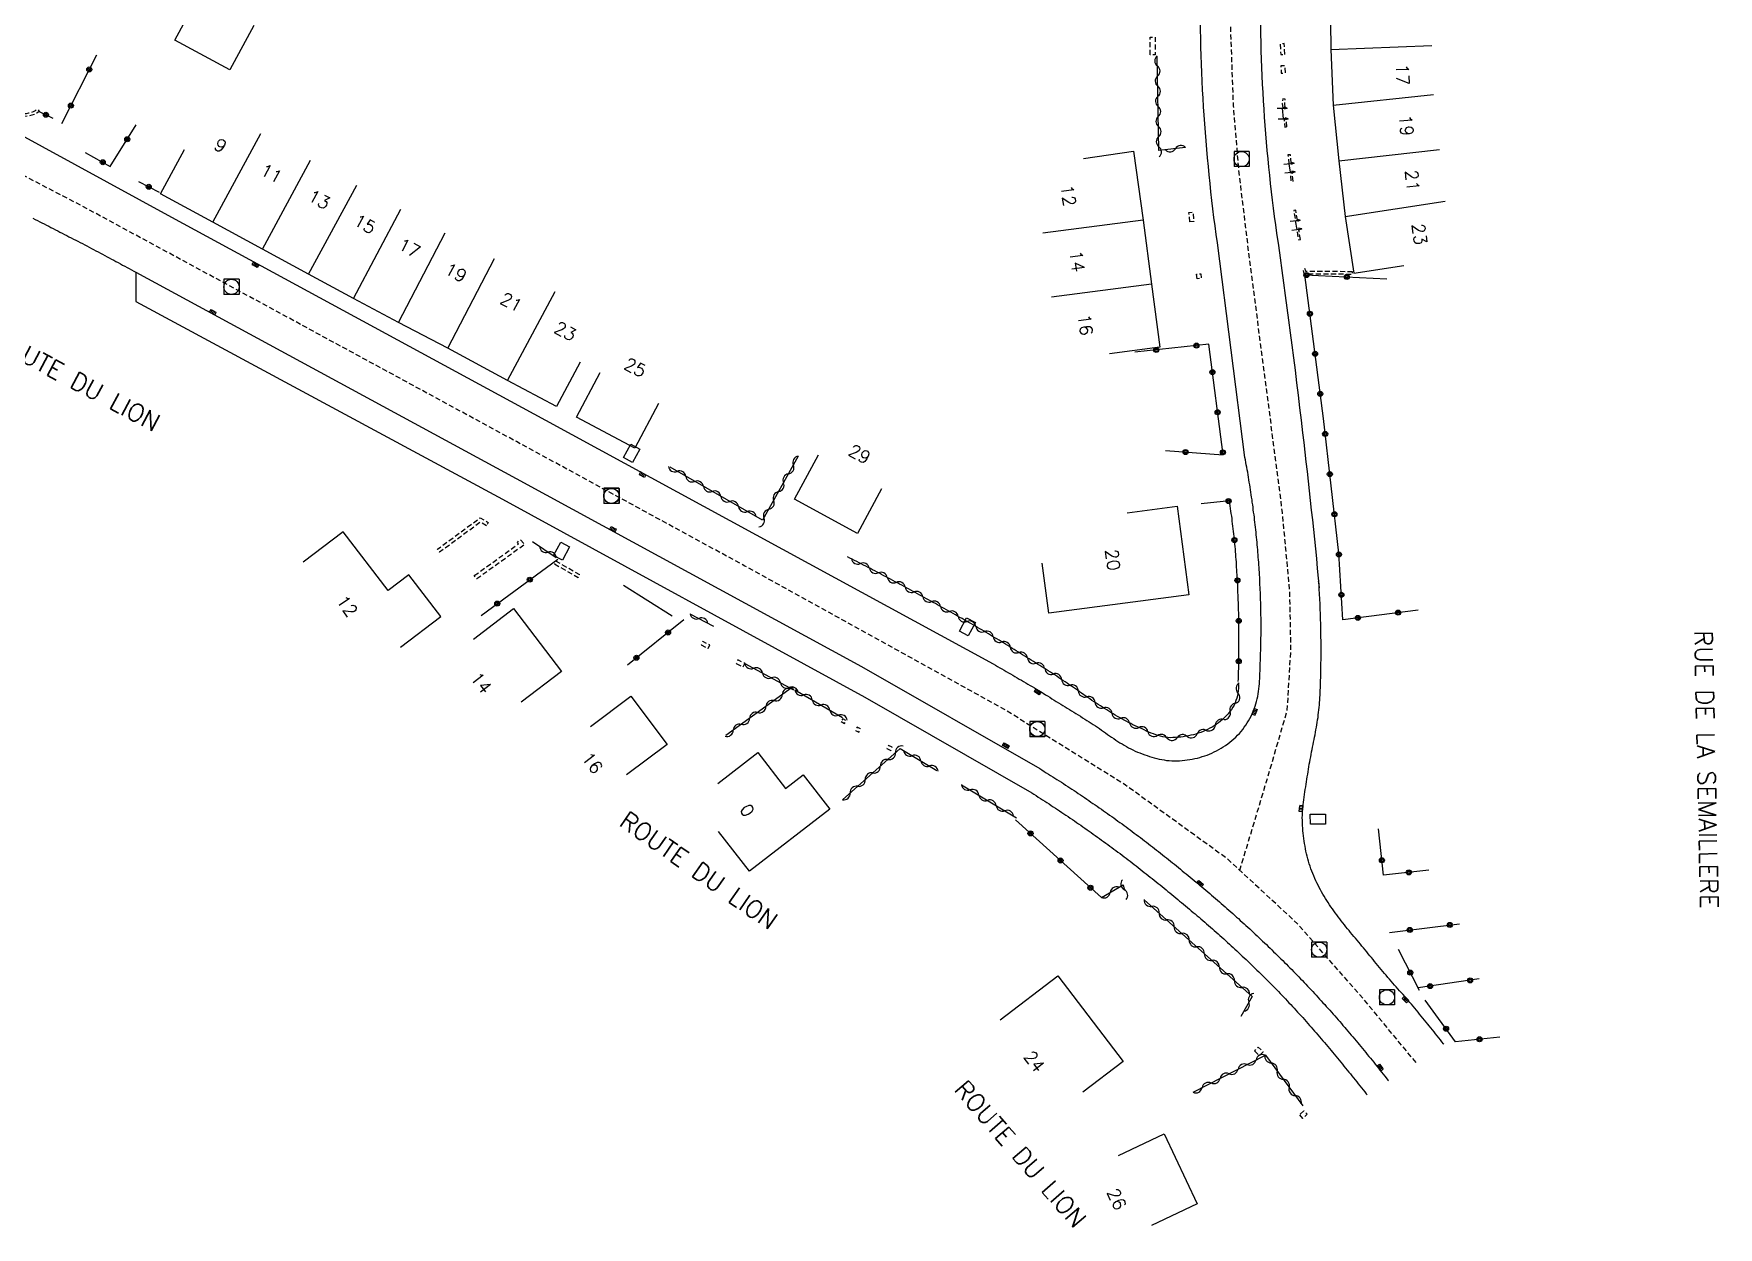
# Model space of a CAD drawing. Header units: millimetres. Extents: x 151000 to 151992, y 152687 to 153000.
# Drawn here: x 151147.3 to 151314, y 152687.5 to 152805.6 of the extents above; entities that cross this region are included whole.
import ezdxf
from ezdxf.enums import TextEntityAlignment as Align

# ---------------------------------------------------------------- set-up
doc = ezdxf.new("R2010")
doc.units = ezdxf.units.MM
doc.linetypes.add('DASHED', pattern=[0.75, 0.5, -0.25])
doc.layers.get('0').update_dxf_attribs({"linetype": 'CONTINUOUS'})
for name, color, linetype in [('W0001', 6, 'DASHED'), ('W0008', 7, 'CONTINUOUS'), ('W0100', 7, 'CONTINUOUS'), ('W0105', 7, 'CONTINUOUS'), ('W0112', 1, 'DASHED'), ('W0302', 3, 'CONTINUOUS'), ('W0310', 3, 'CONTINUOUS'), ('W0322', 7, 'CONTINUOUS'), ('W0400', 7, 'CONTINUOUS'), ('W0420', 7, 'CONTINUOUS'), ('W0989', 7, 'CONTINUOUS'), ('W0991', 7, 'CONTINUOUS'), ('W1102', 7, 'CONTINUOUS'), ('W1471', 7, 'CONTINUOUS')]:
    doc.layers.add(name, color=color, linetype=linetype)
doc.styles.get("Standard").update_dxf_attribs({"font": 'romans.shx', "width": 0.85})

# ---------------------------------------------------------------- blocks, each defined once
blk = doc.blocks.new('T400')
for p, q in [((-0.15, 0.3), (0.15, 0.3)), ((-0.15, -0.25), (-0.15, 0.3)), ((-0.15, 0.15), (0.15, 0.15)), ((-0.15, 0), (0.15, 0)), ((0.15, 0.3), (0.15, -0.25)), ((-0.15, -0.15), (0.15, -0.15)), ((-0.15, -0.25), (-0.15, -0.3)), ((-0.15, -0.3), (0.15, -0.3)), ((0.15, -0.3), (0.15, -0.25))]:
    blk.add_line(p, q)
blk = doc.blocks.new('T420')
for p, q in [((0.75, 0.75), (-0.75, 0.75)), ((-0.75, 0.75), (-0.75, -0.75)), ((0.75, 0.75), (0.75, -0.75)), ((0.75, -0.75), (-0.75, -0.75))]:
    blk.add_line(p, q)
blk.add_ellipse((0, 0), major_axis=(-0.53, 0.53), ratio=1, start_param=3.926991, end_param=10.210176)
blk = doc.blocks.new('t105o')
for p, q in [((-0.5, 0), (0.5, 0)), ((0.5, 0), (0.2, 0.1)), ((0.5, 0), (0.2, -0.1))]:
    blk.add_line(p, q)
blk = doc.blocks.new('t322o')
at = {"color": 0, "linetype": 'Continuous'}
for radius in [0.25, 0.15]:
    blk.add_circle((0, 0), radius, dxfattribs=at)
blk = doc.blocks.new('t310o')
at = {"color": 0, "linetype": 'Continuous'}
for centre, start, end in [((-0.5, 0.38), 216.8699, 323.1304), ((0.5, -0.37), 36.8699, 143.1303)]:
    blk.add_arc(centre, 0.625, start, end, dxfattribs=at)
blk = doc.blocks.new('T1471')
at = {"color": 0, "linetype": 'Continuous', "flags": 128}
blk.add_lwpolyline([(-0.75, -0.5), (-0.75, 0.5), (0.75, 0.5), (0.75, -0.5), (-0.75, -0.5)], dxfattribs=at)

msp = doc.modelspace()

# ---------------------------------------------------------------- linework, layer by layer
at = {"layer": 'W0001', "flags": 128}
for points in [[(151266.68, 152722.81), (151269.3, 152731.5), (151271.38, 152738.66), (151271.74, 152744.73), (151271.63, 152750.37), (151270.9, 152758.23), (151269.97, 152765.46), (151267.55, 152784.11), (151266.59, 152792.09), (151266.06, 152798.47), (151265.75, 152807.15), (151266.31, 152833.56), (151266.92, 152857.78), (151266.85, 152864.67), (151265.5, 152870.3), (151263.63, 152876.84)], [(151284.12, 152703.79), (151278.51, 152710.57), (151272.38, 152717.53), (151265.47, 152723.93), (151255.38, 152731.23), (151243.41, 152738.71), (151217.71, 152752.92), (151195.1, 152765.23), (151168.72, 152779.55), (151151.59, 152788.82), (151138.56, 152795.59), (151127.33, 152801.06)]]:
    msp.add_lwpolyline(points, dxfattribs=at)
at = {"layer": 'W0008', "flags": 128}
for points in [[(151128.94, 152804.92), (151160.97, 152787.45), (151197.97, 152767.34), (151242.28, 152743.24), (151242.49, 152743.11), (151242.71, 152742.99), (151242.92, 152742.86), (151243.14, 152742.74), (151243.35, 152742.61), (151243.57, 152742.49), (151243.78, 152742.36), (151243.99, 152742.24), (151244.21, 152742.11), (151244.42, 152741.99), (151244.64, 152741.86), (151244.85, 152741.74), (151245.07, 152741.61), (151245.28, 152741.49), (151245.5, 152741.36), (151245.71, 152741.24), (151245.93, 152741.11), (151246.14, 152740.99), (151246.36, 152740.86), (151246.57, 152740.73), (151246.79, 152740.59), (151247.01, 152740.46), (151247.22, 152740.33), (151247.44, 152740.19), (151247.66, 152740.06), (151247.87, 152739.93), (151248.09, 152739.79), (151248.31, 152739.66), (151248.52, 152739.52), (151248.74, 152739.39), (151248.96, 152739.26), (151249.17, 152739.12), (151249.39, 152738.99), (151249.61, 152738.85), (151249.82, 152738.72), (151250.04, 152738.59), (151250.26, 152738.45), (151250.47, 152738.32), (151250.69, 152738.18), (151250.9, 152738.05), (151251.12, 152737.91), (151251.34, 152737.78), (151251.55, 152737.64), (151251.77, 152737.51), (151251.98, 152737.38), (151252.18, 152737.24), (151252.39, 152737.11), (151252.59, 152736.97), (151252.79, 152736.83), (151253, 152736.69), (151253.2, 152736.55), (151253.4, 152736.4), (151253.6, 152736.26), (151253.8, 152736.12), (151254, 152735.98), (151254.21, 152735.84), (151254.41, 152735.7), (151254.62, 152735.57), (151254.82, 152735.44), (151255.03, 152735.31), (151255.24, 152735.18), (151255.46, 152735.06), (151255.67, 152734.94), (151255.89, 152734.82), (151256.11, 152734.72), (151256.34, 152734.61), (151256.57, 152734.51), (151256.8, 152734.42), (151257.03, 152734.33), (151257.27, 152734.24), (151257.51, 152734.16), (151257.74, 152734.08), (151257.98, 152734), (151258.22, 152733.94), (151258.46, 152733.87), (151258.7, 152733.82), (151258.95, 152733.77), (151259.19, 152733.73), (151259.44, 152733.69), (151259.69, 152733.67), (151259.94, 152733.65), (151260.2, 152733.65), (151260.45, 152733.65), (151260.71, 152733.66), (151260.97, 152733.68), (151261.23, 152733.71), (151261.48, 152733.74), (151261.73, 152733.77), (151261.98, 152733.82), (151262.23, 152733.87), (151262.48, 152733.92), (151262.72, 152733.99), (151262.97, 152734.06), (151263.21, 152734.14), (151263.44, 152734.22), (151263.68, 152734.31), (151263.91, 152734.41), (151264.15, 152734.52), (151264.38, 152734.63), (151264.6, 152734.76), (151264.83, 152734.89), (151265.05, 152735.02), (151265.27, 152735.17), (151265.49, 152735.33), (151265.69, 152735.48), (151265.9, 152735.65), (151266.09, 152735.82), (151266.28, 152735.99), (151266.46, 152736.18), (151266.64, 152736.36), (151266.8, 152736.56), (151266.97, 152736.76), (151267.12, 152736.96), (151267.27, 152737.17), (151267.41, 152737.39), (151267.55, 152737.61), (151267.68, 152737.84), (151267.8, 152738.07), (151267.91, 152738.31), (151268.02, 152738.55), (151268.11, 152738.79), (151268.2, 152739.04), (151268.27, 152739.28), (151268.34, 152739.53), (151268.4, 152739.77), (151268.45, 152740.02), (151268.5, 152740.27), (151268.54, 152740.52), (151268.57, 152740.77), (151268.6, 152741.02), (151268.62, 152741.27), (151268.64, 152741.53), (151268.66, 152741.78), (151268.67, 152742.03), (151268.68, 152742.29), (151268.69, 152742.54), (151268.7, 152742.79), (151268.7, 152743.05), (151268.71, 152743.3), (151268.72, 152743.56), (151268.73, 152743.81), (151268.73, 152744.06), (151268.74, 152744.31), (151268.75, 152744.56), (151268.76, 152744.81), (151268.76, 152745.06), (151268.77, 152745.31), (151268.77, 152745.56), (151268.77, 152745.81), (151268.78, 152746.06), (151268.78, 152746.31), (151268.78, 152746.56), (151268.78, 152746.81), (151268.78, 152747.06), (151268.78, 152747.31), (151268.78, 152747.56), (151268.78, 152747.81), (151268.77, 152748.06), (151268.77, 152748.31), (151268.76, 152748.56), (151268.76, 152748.81), (151268.75, 152749.06), (151268.75, 152749.31), (151268.74, 152749.56), (151268.73, 152749.81), (151268.72, 152750.06), (151268.72, 152750.31), (151268.71, 152750.55), (151268.7, 152750.8), (151268.68, 152751.05), (151268.67, 152751.3), (151268.66, 152751.55), (151268.65, 152751.8), (151268.63, 152752.05), (151268.62, 152752.3), (151268.6, 152752.54), (151268.59, 152752.79), (151268.57, 152753.04), (151268.55, 152753.29), (151268.53, 152753.54), (151268.51, 152753.79), (151268.49, 152754.03), (151268.47, 152754.28), (151268.45, 152754.53), (151268.43, 152754.78), (151268.41, 152755.03), (151268.39, 152755.28), (151268.36, 152755.52), (151268.34, 152755.77), (151268.31, 152756.02), (151268.29, 152756.27), (151268.26, 152756.51), (151268.23, 152756.76), (151268.2, 152757.01), (151268.18, 152757.26), (151268.15, 152757.5), (151268.12, 152757.75), (151268.09, 152758), (151268.05, 152758.25), (151268.02, 152758.49), (151267.99, 152758.74), (151267.96, 152758.99), (151267.92, 152759.24), (151267.89, 152759.48), (151267.85, 152759.73), (151267.81, 152759.98), (151267.78, 152760.22), (151267.74, 152760.47), (151267.7, 152760.72), (151267.66, 152760.96), (151267.62, 152761.21), (151267.58, 152761.46), (151267.54, 152761.7), (151267.5, 152761.95), (151267.46, 152762.2), (151267.41, 152762.44), (151267.37, 152762.69), (151267.32, 152762.94), (151267.28, 152763.18), (151267.23, 152763.43), (151267.18, 152763.67), (151264.46, 152784.9, -0.038391), (151262.78, 152811.89)], [(151268.75, 152812.12, 0.041308), (151270.32, 152785.87, -0.006313), (151272.9, 152766.11, -0.005152), (151274.54, 152750.77, -1.187953)]]:
    msp.add_lwpolyline(points, format="xyb", dxfattribs=at)
for points in [[(151147.25, 152787.33), (151147.47, 152787.22), (151147.69, 152787.11), (151147.92, 152786.99), (151148.14, 152786.88), (151148.36, 152786.77), (151148.59, 152786.65), (151148.81, 152786.54), (151149.03, 152786.43), (151149.25, 152786.31), (151149.48, 152786.2), (151149.7, 152786.08), (151149.92, 152785.97), (151150.15, 152785.86), (151150.37, 152785.74), (151150.59, 152785.63), (151150.81, 152785.51), (151151.03, 152785.4), (151151.26, 152785.28), (151151.48, 152785.17), (151151.7, 152785.05), (151151.92, 152784.93), (151152.14, 152784.82), (151152.37, 152784.7), (151152.59, 152784.59), (151152.81, 152784.47), (151153.03, 152784.35), (151153.25, 152784.24), (151153.47, 152784.12), (151153.7, 152784), (151153.92, 152783.88), (151154.14, 152783.77), (151154.36, 152783.65), (151154.58, 152783.53), (151154.8, 152783.41), (151155.02, 152783.3), (151155.24, 152783.18), (151155.46, 152783.06), (151155.68, 152782.94), (151155.9, 152782.82), (151156.12, 152782.7), (151156.34, 152782.58), (151156.56, 152782.46), (151156.78, 152782.35), (151157.01, 152782.23), (151157.23, 152782.11), (151157.44, 152781.99), (151195.07, 152761.58), (151229.23, 152742.97), (151246.89, 152732.87), (151247.1, 152732.74), (151247.31, 152732.6), (151247.53, 152732.47), (151247.74, 152732.34), (151247.95, 152732.2), (151248.17, 152732.07), (151248.38, 152731.93), (151248.59, 152731.8), (151248.8, 152731.66), (151249.02, 152731.52), (151249.23, 152731.39), (151249.44, 152731.25), (151249.65, 152731.11), (151249.86, 152730.98), (151250.07, 152730.84), (151250.28, 152730.7), (151250.49, 152730.56), (151250.7, 152730.42), (151250.91, 152730.28), (151251.12, 152730.14), (151251.32, 152730), (151251.53, 152729.86), (151251.74, 152729.72), (151251.95, 152729.57), (151252.15, 152729.43), (151252.36, 152729.29), (151252.57, 152729.15), (151252.77, 152729), (151252.98, 152728.86), (151253.19, 152728.71), (151253.39, 152728.57), (151253.6, 152728.42), (151253.8, 152728.28), (151254.01, 152728.13), (151254.21, 152727.99), (151254.42, 152727.84), (151254.62, 152727.69), (151254.82, 152727.54), (151255.03, 152727.4), (151255.23, 152727.25), (151255.43, 152727.1), (151255.63, 152726.95), (151255.84, 152726.8), (151256.04, 152726.65), (151256.24, 152726.5), (151256.44, 152726.35), (151256.64, 152726.2), (151256.84, 152726.05), (151257.04, 152725.89), (151257.24, 152725.74), (151257.44, 152725.59), (151257.64, 152725.43), (151257.84, 152725.28), (151258.04, 152725.13), (151258.24, 152724.97), (151258.44, 152724.82), (151258.64, 152724.66), (151258.83, 152724.51), (151259.03, 152724.35), (151259.23, 152724.19), (151259.43, 152724.04), (151259.62, 152723.88), (151259.82, 152723.72), (151260.02, 152723.56), (151260.21, 152723.41), (151260.41, 152723.25), (151260.6, 152723.09), (151260.8, 152722.93), (151260.99, 152722.77), (151261.19, 152722.61), (151261.38, 152722.45), (151261.58, 152722.29), (151261.77, 152722.13), (151261.97, 152721.97), (151262.16, 152721.81), (151262.35, 152721.65), (151262.55, 152721.49), (151262.74, 152721.33), (151262.93, 152721.16), (151263.13, 152721), (151263.32, 152720.84), (151263.51, 152720.68), (151263.7, 152720.51), (151263.89, 152720.35), (151264.08, 152720.19), (151264.27, 152720.02), (151264.47, 152719.86), (151264.66, 152719.69), (151264.85, 152719.53), (151265.03, 152719.36), (151265.22, 152719.2), (151265.41, 152719.03), (151265.6, 152718.86), (151265.79, 152718.7), (151265.98, 152718.53), (151266.17, 152718.36), (151266.35, 152718.19), (151266.54, 152718.03), (151266.73, 152717.86), (151266.91, 152717.69), (151267.1, 152717.52), (151267.29, 152717.35), (151267.47, 152717.18), (151267.66, 152717.01), (151267.84, 152716.84), (151268.03, 152716.67), (151268.21, 152716.49), (151268.39, 152716.32), (151268.58, 152716.15), (151268.76, 152715.98), (151268.94, 152715.8), (151269.13, 152715.63), (151269.31, 152715.46), (151269.49, 152715.28), (151269.67, 152715.11), (151269.85, 152714.93), (151270.03, 152714.76), (151270.21, 152714.58), (151270.39, 152714.41), (151270.57, 152714.23), (151270.75, 152714.05), (151270.93, 152713.87), (151271.11, 152713.7), (151271.29, 152713.52), (151271.47, 152713.34), (151271.64, 152713.16), (151271.82, 152712.98), (151272, 152712.8), (151272.17, 152712.62), (151272.35, 152712.44), (151272.52, 152712.26), (151272.7, 152712.08), (151272.87, 152711.9), (151273.04, 152711.72), (151273.21, 152711.54), (151273.38, 152711.36), (151273.56, 152711.17), (151273.73, 152710.99), (151273.9, 152710.81), (151274.07, 152710.63), (151274.24, 152710.44), (151274.4, 152710.26), (151274.57, 152710.07), (151274.74, 152709.89), (151274.91, 152709.71), (151275.08, 152709.52), (151275.24, 152709.33), (151275.41, 152709.15), (151275.58, 152708.96), (151275.74, 152708.78), (151275.91, 152708.59), (151276.07, 152708.4), (151276.24, 152708.21), (151276.4, 152708.03), (151276.57, 152707.84), (151276.73, 152707.65), (151276.89, 152707.46), (151277.06, 152707.27), (151277.22, 152707.08), (151277.38, 152706.89), (151277.54, 152706.7), (151277.7, 152706.51), (151277.86, 152706.32), (151278.02, 152706.13), (151278.19, 152705.94), (151278.35, 152705.75), (151278.51, 152705.56), (151278.66, 152705.36), (151278.82, 152705.17), (151278.98, 152704.98), (151279.14, 152704.79), (151279.3, 152704.59), (151279.46, 152704.4), (151279.61, 152704.21), (151279.77, 152704.01), (151279.93, 152703.82), (151280.08, 152703.62), (151280.24, 152703.43), (151280.4, 152703.23), (151280.55, 152703.04), (151280.71, 152702.84), (151280.86, 152702.65), (151281.02, 152702.45), (151281.17, 152702.26), (151281.33, 152702.06), (151281.39, 152701.98)], [(151157.43, 152781.97), (151157.43, 152779.11), (151193.7, 152759.53), (151229.57, 152739.93), (151246.1, 152730.47), (151246.31, 152730.33), (151246.53, 152730.2), (151246.74, 152730.06), (151246.95, 152729.92), (151247.16, 152729.79), (151247.38, 152729.65), (151247.59, 152729.51), (151247.8, 152729.38), (151248.01, 152729.24), (151248.22, 152729.1), (151248.43, 152728.96), (151248.64, 152728.82), (151248.85, 152728.68), (151249.06, 152728.54), (151249.27, 152728.4), (151249.48, 152728.26), (151249.69, 152728.12), (151249.9, 152727.98), (151250.11, 152727.84), (151250.32, 152727.7), (151250.53, 152727.55), (151250.73, 152727.41), (151250.94, 152727.27), (151251.15, 152727.12), (151251.35, 152726.98), (151251.56, 152726.83), (151251.77, 152726.69), (151251.97, 152726.54), (151252.18, 152726.4), (151252.38, 152726.25), (151252.59, 152726.1), (151252.79, 152725.96), (151253, 152725.81), (151253.2, 152725.66), (151253.41, 152725.51), (151253.61, 152725.36), (151253.81, 152725.21), (151254.02, 152725.06), (151254.22, 152724.91), (151254.42, 152724.76), (151254.62, 152724.61), (151254.83, 152724.46), (151255.03, 152724.31), (151255.23, 152724.16), (151255.43, 152724.01), (151255.63, 152723.85), (151255.83, 152723.7), (151256.03, 152723.55), (151256.23, 152723.39), (151256.43, 152723.24), (151256.63, 152723.08), (151256.83, 152722.93), (151257.03, 152722.77), (151257.22, 152722.61), (151257.42, 152722.46), (151257.62, 152722.3), (151257.82, 152722.14), (151258.01, 152721.99), (151258.21, 152721.83), (151258.4, 152721.67), (151258.6, 152721.52), (151258.79, 152721.36), (151258.99, 152721.2), (151259.18, 152721.05), (151259.38, 152720.89), (151259.57, 152720.73), (151259.77, 152720.57), (151259.96, 152720.41), (151260.15, 152720.25), (151260.35, 152720.09), (151260.54, 152719.93), (151260.73, 152719.77), (151260.92, 152719.61), (151261.12, 152719.45), (151261.31, 152719.29), (151261.5, 152719.13), (151261.69, 152718.97), (151261.88, 152718.81), (151262.07, 152718.65), (151262.26, 152718.49), (151262.45, 152718.32), (151262.65, 152718.16), (151262.83, 152718), (151263.02, 152717.84), (151263.21, 152717.67), (151263.4, 152717.51), (151263.59, 152717.34), (151263.78, 152717.18), (151263.97, 152717.01), (151264.16, 152716.85), (151264.34, 152716.68), (151264.53, 152716.52), (151264.72, 152716.35), (151264.9, 152716.18), (151265.09, 152716.02), (151265.28, 152715.85), (151265.46, 152715.68), (151265.65, 152715.51), (151265.83, 152715.34), (151266.02, 152715.17), (151266.2, 152715), (151266.38, 152714.83), (151266.57, 152714.66), (151266.75, 152714.49), (151266.93, 152714.32), (151267.11, 152714.15), (151267.3, 152713.98), (151267.48, 152713.81), (151267.66, 152713.63), (151267.84, 152713.46), (151268.02, 152713.29), (151268.2, 152713.11), (151268.38, 152712.94), (151268.56, 152712.76), (151268.74, 152712.59), (151268.92, 152712.41), (151269.09, 152712.24), (151269.27, 152712.06), (151269.45, 152711.88), (151269.63, 152711.7), (151269.8, 152711.53), (151269.98, 152711.35), (151270.15, 152711.17), (151270.33, 152710.99), (151270.5, 152710.81), (151270.68, 152710.63), (151270.85, 152710.44), (151271.03, 152710.26), (151271.2, 152710.08), (151271.37, 152709.9), (151271.55, 152709.71), (151271.72, 152709.53), (151271.89, 152709.34), (151272.06, 152709.16), (151272.23, 152708.97), (151272.4, 152708.79), (151272.57, 152708.6), (151272.74, 152708.41), (151272.91, 152708.23), (151273.08, 152708.04), (151273.24, 152707.85), (151273.41, 152707.66), (151273.58, 152707.47), (151273.75, 152707.29), (151273.91, 152707.1), (151274.08, 152706.91), (151274.24, 152706.72), (151274.41, 152706.53), (151274.57, 152706.34), (151274.73, 152706.14), (151274.9, 152705.95), (151275.06, 152705.76), (151275.22, 152705.57), (151275.39, 152705.38), (151275.55, 152705.18), (151275.71, 152704.99), (151275.87, 152704.8), (151276.03, 152704.61), (151276.19, 152704.41), (151276.35, 152704.22), (151276.51, 152704.02), (151276.67, 152703.83), (151276.83, 152703.63), (151276.99, 152703.44), (151277.15, 152703.24), (151277.31, 152703.05), (151277.47, 152702.85), (151277.63, 152702.66), (151277.78, 152702.46), (151277.94, 152702.26), (151278.1, 152702.07), (151278.25, 152701.87), (151278.41, 152701.67), (151278.57, 152701.48), (151278.72, 152701.28), (151278.88, 152701.08), (151279.04, 152700.88), (151279.19, 152700.68), (151279.27, 152700.58)], [(151286.86, 152705.6), (151286.84, 152705.63), (151286.68, 152705.83), (151286.53, 152706.03), (151286.37, 152706.23), (151286.22, 152706.42), (151286.06, 152706.62), (151285.91, 152706.82), (151285.75, 152707.01), (151285.59, 152707.21), (151285.43, 152707.41), (151285.28, 152707.6), (151285.12, 152707.8), (151284.96, 152707.99), (151284.8, 152708.19), (151284.64, 152708.38), (151284.48, 152708.58), (151284.33, 152708.77), (151284.17, 152708.97), (151284, 152709.16), (151283.84, 152709.36), (151283.67, 152709.55), (151283.51, 152709.74), (151283.34, 152709.94), (151283.17, 152710.13), (151283, 152710.32), (151282.84, 152710.51), (151282.67, 152710.7), (151282.5, 152710.89), (151282.33, 152711.08), (151282.16, 152711.27), (151281.99, 152711.46), (151281.82, 152711.65), (151281.65, 152711.84), (151281.48, 152712.03), (151281.32, 152712.22), (151281.15, 152712.42), (151280.99, 152712.61), (151280.82, 152712.8), (151280.66, 152713), (151280.5, 152713.2), (151280.34, 152713.39), (151280.18, 152713.59), (151280.02, 152713.79), (151279.87, 152713.98), (151279.71, 152714.17), (151279.56, 152714.36), (151279.4, 152714.56), (151279.24, 152714.75), (151279.08, 152714.94), (151278.92, 152715.13), (151278.77, 152715.32), (151278.61, 152715.51), (151278.45, 152715.7), (151278.29, 152715.89), (151278.13, 152716.08), (151277.97, 152716.27), (151277.81, 152716.46), (151277.65, 152716.65), (151277.5, 152716.84), (151277.34, 152717.03), (151277.18, 152717.23), (151277.03, 152717.42), (151276.88, 152717.61), (151276.72, 152717.81), (151276.57, 152718), (151276.42, 152718.2), (151276.28, 152718.4), (151276.13, 152718.6), (151275.98, 152718.8), (151275.84, 152719), (151275.7, 152719.2), (151275.56, 152719.41), (151275.43, 152719.61), (151275.29, 152719.82), (151275.16, 152720.03), (151275.03, 152720.24), (151274.9, 152720.46), (151274.78, 152720.67), (151274.66, 152720.89), (151274.54, 152721.11), (151274.42, 152721.33), (151274.31, 152721.56), (151274.2, 152721.78), (151274.1, 152722.01), (151274, 152722.25), (151273.9, 152722.49), (151273.8, 152722.73), (151273.71, 152722.97), (151273.63, 152723.22), (151273.55, 152723.46), (151273.48, 152723.71), (151273.41, 152723.95), (151273.35, 152724.2), (151273.29, 152724.45), (151273.23, 152724.7), (151273.18, 152724.95), (151273.14, 152725.2), (151273.09, 152725.45), (151273.05, 152725.7), (151273.02, 152725.96), (151272.99, 152726.21), (151272.96, 152726.47), (151272.93, 152726.72), (151272.91, 152726.98), (151272.89, 152727.24), (151272.88, 152727.5), (151272.87, 152727.76), (151272.86, 152728.01), (151272.87, 152728.27), (151272.88, 152728.53), (151272.89, 152728.78), (151272.92, 152729.04), (151272.94, 152729.29), (151272.97, 152729.54), (151273.01, 152729.8), (151273.04, 152730.05), (151273.08, 152730.3), (151273.12, 152730.56), (151273.16, 152730.81), (151273.21, 152731.06), (151273.25, 152731.32), (151273.29, 152731.57), (151273.33, 152731.82), (151273.36, 152732.07), (151273.4, 152732.32), (151273.44, 152732.57), (151273.48, 152732.81), (151273.52, 152733.06), (151273.56, 152733.3), (151273.61, 152733.55), (151273.65, 152733.79), (151273.7, 152734.03), (151273.75, 152734.28), (151273.79, 152734.52), (151273.84, 152734.76), (151273.89, 152735.01), (151273.94, 152735.25), (151273.99, 152735.5), (151274.03, 152735.74), (151274.08, 152735.98), (151274.13, 152736.23), (151274.17, 152736.47), (151274.22, 152736.72), (151274.26, 152736.96), (151274.3, 152737.21), (151274.34, 152737.45), (151274.38, 152737.7), (151274.42, 152737.94), (151274.45, 152738.19), (151274.48, 152738.43), (151274.51, 152738.68), (151274.53, 152738.92), (151274.56, 152739.17), (151274.58, 152739.41), (151274.6, 152739.66), (151274.61, 152739.9), (151274.63, 152740.15), (151274.64, 152740.39), (151274.65, 152740.64), (151274.66, 152740.88), (151274.67, 152741.13), (151274.68, 152741.37), (151274.68, 152741.62), (151274.69, 152741.87), (151274.69, 152742.11), (151274.7, 152742.36), (151274.7, 152742.61), (151274.71, 152742.86), (151274.71, 152743.1), (151274.71, 152743.35), (151274.72, 152743.6), (151274.72, 152743.85), (151274.72, 152744.09), (151274.72, 152744.34), (151274.72, 152744.59), (151274.72, 152744.84), (151274.72, 152745.08), (151274.72, 152745.33), (151274.72, 152745.58), (151274.71, 152745.82), (151274.71, 152746.07), (151274.71, 152746.32), (151274.7, 152746.57), (151274.7, 152746.81), (151274.69, 152747.06), (151274.69, 152747.31), (151274.68, 152747.56), (151274.67, 152747.8), (151274.67, 152748.05), (151274.66, 152748.3), (151274.65, 152748.54), (151274.64, 152748.79), (151274.63, 152749.04), (151274.62, 152749.29), (151274.61, 152749.53), (151274.59, 152749.78), (151274.58, 152750.03), (151274.57, 152750.28), (151274.55, 152750.52), (151274.54, 152750.77), (151274.52, 152751.02), (151274.5, 152751.27), (151274.48, 152751.39)]]:
    msp.add_lwpolyline(points, dxfattribs=at)
at = {"layer": 'W0100', "flags": 128}
for points in [[(151281.68, 152847.5), (151276.68, 152847.62), (151276.43, 152837.49), (151276.23, 152831.73), (151276.08, 152826.23), (151275.94, 152820.81), (151275.78, 152815.3), (151275.62, 152809.52), (151275.68, 152804.02), (151275.91, 152798.52), (151276.49, 152793.02), (151277.12, 152787.52), (151277.96, 152781.91), (151282.9, 152782.65)], [(151169.12, 152806.4), (151166.73, 152802.01), (151161.29, 152804.96), (151163.68, 152809.36)], [(151270.88, 152798.23), (151270.97, 152797.16)], [(151201.41, 152773.1), (151199.05, 152768.69), (151194.22, 152771.27), (151188.3, 152774.48), (151183.42, 152777.03), (151178.97, 152779.4), (151174.53, 152781.81), (151169.98, 152784.27), (151165.05, 152786.93), (151159.87, 152789.74), (151162.26, 152794.13)], [(151251.21, 152793.26), (151256.16, 152793.96), (151257.12, 152787.15), (151257.95, 152780.82), (151258.76, 152774.57), (151253.8, 152773.93)], [(151271.55, 152792.72), (151271.65, 152791.88)], [(151272.17, 152787.09), (151272.31, 152786.22)], [(151209.14, 152769), (151206.8, 152764.58), (151201.03, 152767.65), (151203.37, 152772.07)], [(151231.23, 152760.55), (151228.85, 152756.15), (151222.6, 152759.53), (151224.98, 152763.93)], [(151255.52, 152758.18), (151260.48, 152758.83), (151261.63, 152750.07), (151247.77, 152748.26), (151247.12, 152753.21)], [(151183.63, 152744.9), (151187.6, 152747.93), (151184.45, 152752.06), (151182.4, 152750.5), (151177.96, 152756.32), (151173.98, 152753.29)], [(151190.84, 152745.68), (151194.82, 152748.71), (151199.55, 152742.49), (151195.57, 152739.46)], [(151202.42, 152737.03), (151206.41, 152740.04), (151210, 152735.27), (151206, 152732.27)], [(151215.03, 152731.4), (151218.98, 152734.46), (151221.73, 152730.91), (151223.47, 152732.26), (151226.1, 152728.86), (151218.17, 152722.71), (151215.1, 152726.66)], [(151242.98, 152708.01), (151248.68, 152712.37), (151255.14, 152703.9), (151251.16, 152700.87)], [(151254.67, 152694.6), (151259.19, 152696.73), (151262.47, 152689.81), (151257.94, 152687.67)]]:
    msp.add_lwpolyline(points, dxfattribs=at)
at = {"layer": 'W0112', "flags": 128}
for points in [[(151257.8, 152803.51), (151257.8, 152805.26), (151258.32, 152805.26), (151258.32, 152803.51)], [(151271.14, 152803.55), (151271.08, 152804.62), (151270.68, 152804.59), (151270.74, 152803.53)], [(151271.2, 152801.72), (151271.15, 152802.43), (151270.74, 152802.4), (151270.79, 152801.69)], [(151271.18, 152798.29), (151271.13, 152798.69), (151271.18, 152799.11), (151270.94, 152799.14), (151270.89, 152798.69), (151270.95, 152798.26)], [(151271.34, 152796.37), (151271.26, 152797.19), (151271.06, 152797.17), (151271.14, 152796.35)], [(151271.77, 152792.77), (151271.69, 152793.62), (151271.45, 152793.6), (151271.53, 152792.74)], [(151271.96, 152790.99), (151271.85, 152791.92), (151271.65, 152791.89), (151271.75, 152790.97)], [(151261.75, 152786.97), (151261.64, 152787.9), (151262.03, 152787.95), (151262.14, 152787.01)], [(151272.38, 152787.14), (151272.23, 152788.12), (151272.03, 152788.09), (151272.18, 152787.11)], [(151272.69, 152785.23), (151272.51, 152786.26), (151272.31, 152786.22), (151272.49, 152785.19)], [(151262.47, 152781.34), (151262.41, 152781.79), (151262.81, 152781.84), (151262.87, 152781.39)], [(151277.85, 152782.04), (151273.2, 152782.07), (151273.15, 152782.32), (151272.93, 152782.27), (151273.01, 152781.85), (151277.85, 152781.81)], [(151192.12, 152756.9), (151191.52, 152757.25), (151187.49, 152754.28), (151187.27, 152754.58), (151191.49, 152757.69), (151192.31, 152757.23)], [(151190.92, 152751.97), (151195.31, 152755.12), (151195.19, 152755.25), (151195.48, 152755.53), (151195.92, 152755.05), (151191.16, 152751.64)], [(151198.85, 152753.13), (151201.21, 152751.79), (151201.36, 152752.05), (151199, 152753.4)], [(151213.37, 152745.11), (151214.07, 152744.77), (151214.23, 152745.11), (151213.53, 152745.45)], [(151216.85, 152743.28), (151217.52, 152742.94), (151217.69, 152743.29), (151217.02, 152743.63)], [(151227.24, 152737.54), (151227.57, 152737.34), (151227.73, 152737.61), (151227.4, 152737.8)], [(151228.64, 152736.65), (151228.97, 152736.47), (151229.15, 152736.8), (151228.82, 152736.98)], [(151231.76, 152734.85), (151232.15, 152734.67), (151232.29, 152734.98), (151231.9, 152735.16)], [(151268.13, 152704.95), (151268.62, 152704.47), (151268.99, 152704.84), (151268.5, 152705.32)], [(151272.59, 152698.6), (151272.9, 152698.26), (151273.34, 152698.67), (151273.03, 152699)]]:
    msp.add_lwpolyline(points, close=True, dxfattribs=at)
msp.add_lwpolyline([(151144.37, 152798.59), (151144.6, 152798.41), (151144.78, 152798.28), (151144.97, 152798.16), (151145.17, 152798.05), (151145.37, 152797.96), (151145.58, 152797.87), (151145.79, 152797.8), (151146.01, 152797.74), (151146.21, 152797.71), (151146.42, 152797.7), (151146.62, 152797.71), (151146.83, 152797.75), (151147.06, 152797.81), (151147.29, 152797.89), (151147.5, 152798), (151147.71, 152798.13), (151147.87, 152797.89), (151147.64, 152797.74), (151147.4, 152797.62), (151147.15, 152797.53), (151146.89, 152797.46), (151146.66, 152797.42), (151146.42, 152797.4), (151146.18, 152797.42), (151145.95, 152797.46), (151145.71, 152797.52), (151145.48, 152797.6), (151145.25, 152797.69), (151145.03, 152797.79), (151144.82, 152797.91), (151144.62, 152798.04), (151144.42, 152798.18), (151144.23, 152798.33)], dxfattribs=at)
at = {"layer": 'W0302', "flags": 128}
msp.add_lwpolyline([(151210.52, 152747.96), (151205.7, 152750.98)], dxfattribs=at)
at = {"layer": 'W0310', "flags": 128}
for points in [[(151261.3, 152794.34), (151258.68, 152794.04), (151258.51, 152803.33)], [(151222.98, 152763.78), (151219.46, 152757.45), (151210.3, 152762.69)], [(151199.04, 152753.73), (151196.7, 152755.33)], [(151266.53, 152741.36), (151266.54, 152741.09), (151266.54, 152740.83), (151266.52, 152740.58), (151266.49, 152740.33), (151266.44, 152740.08), (151266.38, 152739.84), (151266.3, 152739.61), (151266.21, 152739.38), (151266.11, 152739.15), (151265.99, 152738.94), (151265.85, 152738.72), (151265.7, 152738.52), (151265.54, 152738.31), (151265.36, 152738.12), (151265.17, 152737.92), (151264.98, 152737.74), (151264.78, 152737.57), (151264.57, 152737.41), (151264.37, 152737.26), (151264.15, 152737.11), (151263.94, 152736.98), (151263.72, 152736.86), (151263.5, 152736.74), (151263.27, 152736.64), (151263.04, 152736.54), (151262.81, 152736.45), (151262.57, 152736.37), (151262.33, 152736.29), (151262.09, 152736.23), (151261.85, 152736.17), (151261.6, 152736.11), (151261.35, 152736.07), (151261.09, 152736.03), (151260.84, 152736), (151260.58, 152735.97), (151260.32, 152735.95), (151260.05, 152735.94), (151259.8, 152735.93), (151259.55, 152735.95), (151259.3, 152735.98), (151259.06, 152736.02), (151258.82, 152736.07), (151258.59, 152736.14), (151258.36, 152736.22), (151258.13, 152736.3), (151257.9, 152736.39), (151257.68, 152736.49), (151257.45, 152736.59), (151257.23, 152736.7), (151257.01, 152736.8), (151256.79, 152736.91), (151256.56, 152737.01), (151256.34, 152737.11), (151256.11, 152737.22), (151255.89, 152737.33), (151255.67, 152737.45), (151255.45, 152737.56), (151255.23, 152737.68), (151255.01, 152737.8), (151254.79, 152737.92), (151254.57, 152738.04), (151254.36, 152738.17), (151254.15, 152738.29), (151253.93, 152738.42), (151253.72, 152738.55), (151253.51, 152738.68), (151253.3, 152738.82), (151253.09, 152738.95), (151252.88, 152739.08), (151252.68, 152739.22), (151252.47, 152739.36), (151252.26, 152739.49), (151252.05, 152739.63), (151251.85, 152739.77), (151251.64, 152739.91), (151251.44, 152740.05), (151251.23, 152740.19), (151251.03, 152740.33), (151250.82, 152740.47), (151250.62, 152740.62), (151250.41, 152740.76), (151250.21, 152740.9), (151250.01, 152741.04), (151249.8, 152741.18), (151249.6, 152741.32), (151249.39, 152741.46), (151249.18, 152741.6), (151248.98, 152741.74), (151248.77, 152741.87), (151248.56, 152742.01), (151248.36, 152742.15), (151248.15, 152742.28), (151247.94, 152742.42), (151247.73, 152742.55), (151247.52, 152742.68), (151247.31, 152742.81), (151247.09, 152742.94), (151246.88, 152743.08), (151246.67, 152743.21), (151246.46, 152743.34), (151246.25, 152743.47), (151246.04, 152743.6), (151245.83, 152743.73), (151245.62, 152743.87), (151245.4, 152744), (151245.19, 152744.13), (151244.98, 152744.26), (151244.77, 152744.39), (151244.56, 152744.52), (151244.35, 152744.65), (151244.13, 152744.79), (151243.92, 152744.92), (151243.71, 152745.05), (151243.5, 152745.18), (151243.29, 152745.31), (151243.07, 152745.44), (151242.86, 152745.57), (151242.65, 152745.7), (151242.44, 152745.83), (151242.22, 152745.95), (151242.01, 152746.08), (151241.8, 152746.21), (151241.58, 152746.34), (151241.37, 152746.46), (151241.15, 152746.59), (151240.94, 152746.72), (151240.72, 152746.84), (151240.51, 152746.97), (151240.29, 152747.09), (151240.07, 152747.22), (151239.85, 152747.34), (151239.63, 152747.47), (151239.41, 152747.59), (151239.19, 152747.72), (151238.97, 152747.84), (151238.76, 152747.97), (151238.54, 152748.09), (151238.32, 152748.22), (151238.1, 152748.34), (151237.88, 152748.46), (151237.66, 152748.59), (151237.44, 152748.71), (151237.22, 152748.83), (151237, 152748.96), (151236.78, 152749.08), (151236.56, 152749.2), (151236.34, 152749.32), (151236.11, 152749.44), (151235.89, 152749.57), (151235.67, 152749.69), (151235.45, 152749.81), (151235.23, 152749.93), (151235.01, 152750.05), (151234.79, 152750.17), (151234.57, 152750.29), (151234.35, 152750.41), (151234.12, 152750.53), (151233.9, 152750.65), (151233.68, 152750.77), (151233.46, 152750.89), (151233.24, 152751.01), (151233.01, 152751.13), (151232.79, 152751.25), (151232.57, 152751.37), (151232.35, 152751.49), (151232.12, 152751.61), (151231.9, 152751.73), (151231.68, 152751.84), (151231.46, 152751.96), (151231.23, 152752.08), (151231.01, 152752.2), (151230.79, 152752.31), (151230.56, 152752.43), (151230.34, 152752.55), (151230.12, 152752.66), (151229.89, 152752.78), (151229.67, 152752.9), (151229.44, 152753.01), (151229.22, 152753.13), (151229, 152753.24), (151228.77, 152753.36), (151228.55, 152753.47), (151228.32, 152753.59), (151228.1, 152753.7), (151227.87, 152753.82)], [(151212.27, 152748.2), (151214.6, 152746.98)], [(151217.69, 152743.28), (151222.5, 152740.67), (151222.41, 152740.93), (151215.82, 152736.15)], [(151222.65, 152740.66), (151227.35, 152737.93)], [(151227.37, 152729.8), (151233.08, 152734.86), (151236.69, 152732.7)], [(151239.14, 152731.28), (151244.57, 152728.01)], [(151252.98, 152720.12), (151255.15, 152721.38), (151255.26, 152720.8)], [(151257.21, 152719.9), (151267.89, 152710.32), (151266.79, 152708.33)], [(151262.06, 152700.85), (151269.21, 152704.52), (151272.91, 152699.5)]]:
    msp.add_lwpolyline(points, dxfattribs=at)
at = {"layer": 'W0322', "flags": 128}
for points in [[(151150.09, 152796.7), (151153.56, 152803.5)], [(151147.86, 152797.89), (151149.21, 152797.25)], [(151152.42, 152793.85), (151154.89, 152792.47), (151157.47, 152796.57)], [(151157.69, 152790.97), (151159.74, 152789.9)], [(151284.32, 152748.56), (151276.87, 152747.59), (151276.48, 152754.19), (151274.95, 152767.53), (151273.13, 152781.72), (151281.22, 152781.35)], [(151259.33, 152764.35), (151265.05, 152763.91), (151263.61, 152774.86), (151256.28, 152774.07)], [(151266.53, 152741.51), (151266.54, 152741.76), (151266.55, 152742.01), (151266.55, 152742.26), (151266.56, 152742.51), (151266.57, 152742.76), (151266.57, 152743.01), (151266.58, 152743.27), (151266.58, 152743.52), (151266.59, 152743.77), (151266.59, 152744.02), (151266.59, 152744.27), (151266.6, 152744.52), (151266.6, 152744.77), (151266.6, 152745.02), (151266.6, 152745.28), (151266.6, 152745.53), (151266.6, 152745.78), (151266.6, 152746.03), (151266.6, 152746.28), (151266.6, 152746.53), (151266.59, 152746.78), (151266.59, 152747.04), (151266.59, 152747.29), (151266.58, 152747.54), (151266.58, 152747.79), (151266.57, 152748.04), (151266.57, 152748.29), (151266.56, 152748.54), (151266.55, 152748.79), (151266.55, 152749.05), (151266.54, 152749.3), (151266.53, 152749.55), (151266.52, 152749.8), (151266.51, 152750.05), (151266.5, 152750.3), (151266.49, 152750.55), (151266.48, 152750.8), (151266.47, 152751.06), (151266.46, 152751.31), (151266.44, 152751.56), (151266.43, 152751.81), (151266.42, 152752.06), (151266.4, 152752.31), (151266.39, 152752.56), (151266.37, 152752.82), (151266.35, 152753.07), (151266.34, 152753.32), (151266.32, 152753.58), (151266.3, 152753.83), (151266.28, 152754.08), (151266.26, 152754.33), (151266.24, 152754.59), (151266.21, 152754.84), (151266.19, 152755.09), (151266.16, 152755.34), (151266.14, 152755.59), (151266.11, 152755.85), (151266.09, 152756.1), (151266.06, 152756.35), (151266.03, 152756.6), (151266, 152756.85), (151265.97, 152757.1), (151265.94, 152757.36), (151265.91, 152757.61), (151265.88, 152757.86), (151265.84, 152758.11), (151265.81, 152758.36), (151265.77, 152758.61), (151265.74, 152758.86), (151265.7, 152759.11), (151265.66, 152759.36), (151262.87, 152759.06)], [(151191.59, 152748.02), (151199.2, 152753.61)], [(151211.66, 152747.58), (151206.07, 152743.12)], [(151244.49, 152727.81), (151252.98, 152720.11)], [(151285.4, 152722.81), (151280.9, 152722.34), (151280.4, 152726.92)], [(151281.51, 152716.66), (151288.43, 152717.52)], [(151284.46, 152710.91), (151282.38, 152714.98)], [(151290.38, 152712.06), (151284.33, 152711.18)], [(151292.4, 152706.3), (151288.03, 152705.83), (151285.04, 152709.95)]]:
    msp.add_lwpolyline(points, dxfattribs=at)
at = {"layer": 'W1102', "flags": 128}
for points in [[(151275.68, 152804.02), (151285.67, 152804.43)], [(151275.91, 152798.52), (151285.85, 152799.58)], [(151165.05, 152786.93), (151169.8, 152795.73)], [(151276.49, 152793.02), (151286.43, 152794.15)], [(151169.98, 152784.27), (151174.72, 152793.07)], [(151174.53, 152781.81), (151179.31, 152790.6)], [(151178.97, 152779.4), (151183.67, 152788.22)], [(151277.12, 152787.52), (151287, 152789.01)], [(151183.42, 152777.03), (151188.05, 152785.89)], [(151257.12, 152787.15), (151247.2, 152785.85)], [(151188.3, 152774.48), (151192.93, 152783.34)], [(151257.95, 152780.82), (151248.03, 152779.54)], [(151194.22, 152771.27), (151198.93, 152780.09)]]:
    msp.add_lwpolyline(points, dxfattribs=at)

# ---------------------------------------------------------------- block references
at = {"layer": 'W0105'}
for p in [(151270.88, 152798.23), (151270.97, 152797.16)]:
    msp.add_blockref('t105o', p, dxfattribs=at)
for p, rotation in [((151271.55, 152792.72), 5.592105469711336), ((151271.65, 152791.88), 4.804817811322872), ((151272.17, 152787.09), 6.717675009646401), ((151272.31, 152786.22), 7.462080949204601)]:
    msp.add_blockref('t105o', p, dxfattribs=dict(at, rotation=rotation))
at = {"layer": 'W0310'}
for p, rotation in [((151258.53, 152802.4), 91.04593965153482), ((151258.57, 152800.4), 91.04593965153482), ((151258.6, 152798.4), 91.04593965153482), ((151258.64, 152796.41), 91.04593965153482), ((151258.68, 152794.41), 91.04593965153482), ((151260.31, 152794.22), 186.502464262962), ((151211, 152762.29), 150.2115177392036), ((151222.5, 152762.91), 240.878976409202), ((151212.73, 152761.29), 150.2115177392036), ((151214.47, 152760.3), 150.2115177392036), ((151221.52, 152761.16), 240.878976409202), ((151216.2, 152759.31), 150.2115177392036), ((151220.55, 152759.41), 240.878976409202), ((151217.94, 152758.31), 150.2115177392036), ((151219.58, 152757.66), 240.878976409202), ((151198.22, 152754.3), 145.6279580745044), ((151229.13, 152753.17), 152.7178920388308), ((151230.91, 152752.25), 152.3027685647953), ((151232.68, 152751.31), 151.8875633187033), ((151234.44, 152750.36), 151.4723199229761), ((151236.19, 152749.4), 151.0570819681551), ((151237.94, 152748.43), 150.6418930909015), ((151213.16, 152747.73), 332.4066362605572), ((151239.68, 152747.44), 150.2267968531223), ((151241.41, 152746.44), 149.3922584858371), ((151243.12, 152745.41), 148.5480548211336), ((151244.82, 152744.36), 148.1102478878022), ((151218.57, 152742.8), 331.5039978604104), ((151220.33, 152741.85), 331.5039978604104), ((151246.52, 152743.3), 148.0788777838353), ((151248.22, 152742.24), 147.0638312619096), ((151221.4, 152740.2), 216.009662956733), ((151222.09, 152740.89), 331.5039978604104), ((151223.51, 152740.16), 329.8808033742127), ((151249.88, 152741.13), 145.5487809428293), ((151251.53, 152739.99), 145.6651730007966), ((151266.49, 152740.36), 262.7993391162154), ((151219.78, 152739.02), 216.009662956733), ((151225.24, 152739.16), 329.8808033742127), ((151253.19, 152738.89), 147.4135242274742), ((151265.72, 152738.54), 234.3144170370056), ((151216.55, 152736.67), 216.009662956733), ((151218.16, 152737.85), 216.009662956733), ((151226.97, 152738.15), 329.8808033742127), ((151254.9, 152737.86), 150.793486047205), ((151256.69, 152736.95), 155.1052122222265), ((151264.26, 152737.19), 213.9389444241774), ((151258.52, 152736.16), 161.7093888834871), ((151260.5, 152735.96), 184.4920006600032), ((151262.46, 152736.33), 197.2154118860816), ((151232.61, 152734.44), 41.5464213889289), ((151234.26, 152734.15), 329.1307512576315), ((151229.62, 152731.79), 41.5464213889289), ((151231.11, 152733.11), 41.5464213889289), ((151235.97, 152733.13), 329.1307512576315), ((151228.12, 152730.46), 41.5464213889289), ((151240, 152730.77), 328.8887685298967), ((151241.71, 152729.73), 328.8887685298967), ((151243.42, 152728.7), 328.8887685298967), ((151253.85, 152720.62), 30.2712651833234), ((151255.24, 152720.9), 280.3025744415569), ((151257.96, 152719.24), 318.0975125828034), ((151259.44, 152717.9), 318.0975125828034), ((151260.93, 152716.56), 318.0975125828034), ((151262.42, 152715.23), 318.0975125828034), ((151263.91, 152713.89), 318.0975125828034), ((151265.4, 152712.56), 318.0975125828034), ((151266.89, 152711.22), 318.0975125828034), ((151267.57, 152709.75), 241.1250932362082), ((151268.29, 152704.05), 27.19677827812269), ((151269.78, 152703.74), 306.3881650901279), ((151264.73, 152702.22), 27.19677827812269), ((151266.51, 152703.13), 27.19677827812269), ((151270.97, 152702.13), 306.3881650901279), ((151262.95, 152701.3), 27.19677827812269), ((151272.15, 152700.52), 306.3881650901279)]:
    msp.add_blockref('t310o', p, dxfattribs=dict(at, rotation=rotation))
at = {"layer": 'W0322'}
for p, rotation in [((151152.82, 152802.05), 62.93204854512305), ((151151, 152798.48), 62.93204854512305), ((151156.58, 152795.15), 57.75074257461132), ((151154.16, 152792.88), 330.685965908311), ((151273.27, 152781.71), 357.3696468222072), ((151277.26, 152781.53), 357.3696468222072), ((151273.62, 152777.89), 97.32683191584775), ((151258.42, 152774.3), 186.1309040423609), ((151262.39, 152774.73), 186.1309040423609), ((151274.13, 152773.92), 97.32683191584775), ((151263.97, 152772.1), 97.4795047132503), ((151274.64, 152769.96), 97.32683191584775), ((151264.49, 152768.14), 97.4795047132503), ((151275.13, 152765.99), 96.55264491907452), ((151261.32, 152764.2), 355.5790532135948), ((151265.01, 152764.17), 97.4795047132503), ((151275.59, 152762.01), 96.55264491907452), ((151265.57, 152759.35), 186.2836553694114), ((151276.04, 152758.04), 96.55264491907452), ((151266.15, 152755.49), 95.70209643609236), ((151276.49, 152754.06), 93.37397083458711), ((151196.42, 152751.57), 36.28267544633692), ((151266.45, 152751.5), 92.9030170570326), ((151193.2, 152749.2), 36.28267544633692), ((151276.73, 152750.07), 93.37397083458711), ((151266.58, 152747.5), 90.92901186872102), ((151278.37, 152747.79), 187.4539773880487), ((151282.34, 152748.31), 187.4539773880487), ((151210.1, 152746.34), 218.5729413125423), ((151206.97, 152743.84), 218.5729413125423), ((151266.58, 152743.5), 88.95442061521825), ((151245.97, 152726.46), 317.7976794733233), ((151248.94, 152723.78), 317.7976794733233), ((151280.74, 152723.8), 96.16900195559285), ((151283.41, 152722.6), 186.01119556638), ((151251.9, 152721.09), 317.7976794733233), ((151287.47, 152717.4), 7.103889724453123), ((151283.5, 152716.91), 7.103889724453123), ((151283.55, 152712.69), 117.0398065202802), ((151285.51, 152711.35), 188.264733843013), ((151289.47, 152711.92), 188.264733843013), ((151287.09, 152707.13), 126.0126764245274), ((151290.41, 152706.09), 186.1538764523786)]:
    msp.add_blockref('t322o', p, dxfattribs=dict(at, rotation=rotation))
for p in [(151148.53, 152797.57), (151158.71, 152790.44)]:
    msp.add_blockref('t322o', p, dxfattribs=at)
at = {"layer": 'W0400'}
for p, rotation in [((151169.26, 152782.73), 241.4734443643958), ((151165.06, 152778.03), 61.51933651192487), ((151207.58, 152761.97), 241.4551269200612), ((151204.66, 152756.57), 61.41840633632592), ((151246.67, 152740.47), 237.4260394369098), ((151268.16, 152738.5), 338.5864075731841), ((151243.54, 152735.14), 60.24268011961232), ((151272.74, 152728.92), 175.0992902086346), ((151262.76, 152721.5), 50.0384646053836), ((151283.08, 152710.03), 223.9252939718518), ((151280.57, 152703.31), 38.60388576354105)]:
    msp.add_blockref('T400', p, dxfattribs=dict(at, rotation=rotation))
at = {"layer": 'W0420'}
for p in [(151266.86, 152793.19), (151166.89, 152780.54), (151204.49, 152759.86), (151204.5, 152759.85), (151246.64, 152736.8), (151246.64, 152736.78), (151274.54, 152714.96), (151281.24, 152710.24)]:
    msp.add_blockref('T420', p, dxfattribs=at)
at = {"layer": 'W1471'}
for p, rotation in [((151206.5, 152764.07), 241.4551269227508), ((151199.56, 152754.39), 61.3517294575106), ((151239.73, 152746.9), 241.4551269231754), ((151274.41, 152727.87), 180.6369483047314)]:
    msp.add_blockref('T1471', p, dxfattribs=dict(at, rotation=rotation))

# ---------------------------------------------------------------- texts
at = {"layer": 'W0989'}
for s, rotation, p in [('ROUTE DU LION', 331.8804, (151151.56, 152771.25)), ('RUE DE LA SEMAILLERE', 271.2465, (151312.86, 152732.8)), ('ROUTE DU LION', 325.0329, (151213.15, 152722.8)), ('ROUTE DU LION', 310.9831, (151244.99, 152694.74))]:
    msp.add_text(s, height=1.75, rotation=rotation, dxfattribs=at).set_placement(p, align=Align.MIDDLE)
at = {"layer": 'W0991'}
for s, rotation, p in [('17', 272.3912, (151282.79, 152801.56)), ('19', 276.0379, (151283.16, 152796.51)), ('9', 330.8091, (151165.81, 152794.53)), ('11', 331.5989, (151170.84, 152791.76)), ('21', 276.4652, (151283.76, 152791.06)), ('13', 331.7125, (151175.57, 152789.2)), ('12', 277.9984, (151249.71, 152789.58)), ('15', 331.4586, (151180.09, 152786.76)), ('23', 278.5598, (151284.46, 152785.76)), ('17', 331.9186, (151184.49, 152784.39)), ('19', 332.4006, (151189.1, 152781.95)), ('14', 277.4581, (151250.59, 152783.08)), ('21', 331.569, (151194.59, 152779.03)), ('16', 277.3689, (151251.41, 152776.8)), ('23', 331.8816, (151199.93, 152776.15)), ('25', 333.525, (151206.84, 152772.57)), ('29', 331.6067, (151229.06, 152764)), ('20', 277.4426, (151254.11, 152753.54)), ('12', 304.9399, (151178.34, 152748.97)), ('14', 307.273, (151191.61, 152741.36)), ('16', 306.9519, (151202.61, 152733.45)), ('0', 301.981, (151217.92, 152728.74)), ('24', 307.3199, (151246.35, 152703.89)), ('26', 295.2766, (151254.5, 152690.28))]:
    msp.add_text(s, height=1.25, rotation=rotation, dxfattribs=at).set_placement(p, align=Align.MIDDLE)

doc.saveas('drawing.dxf')
